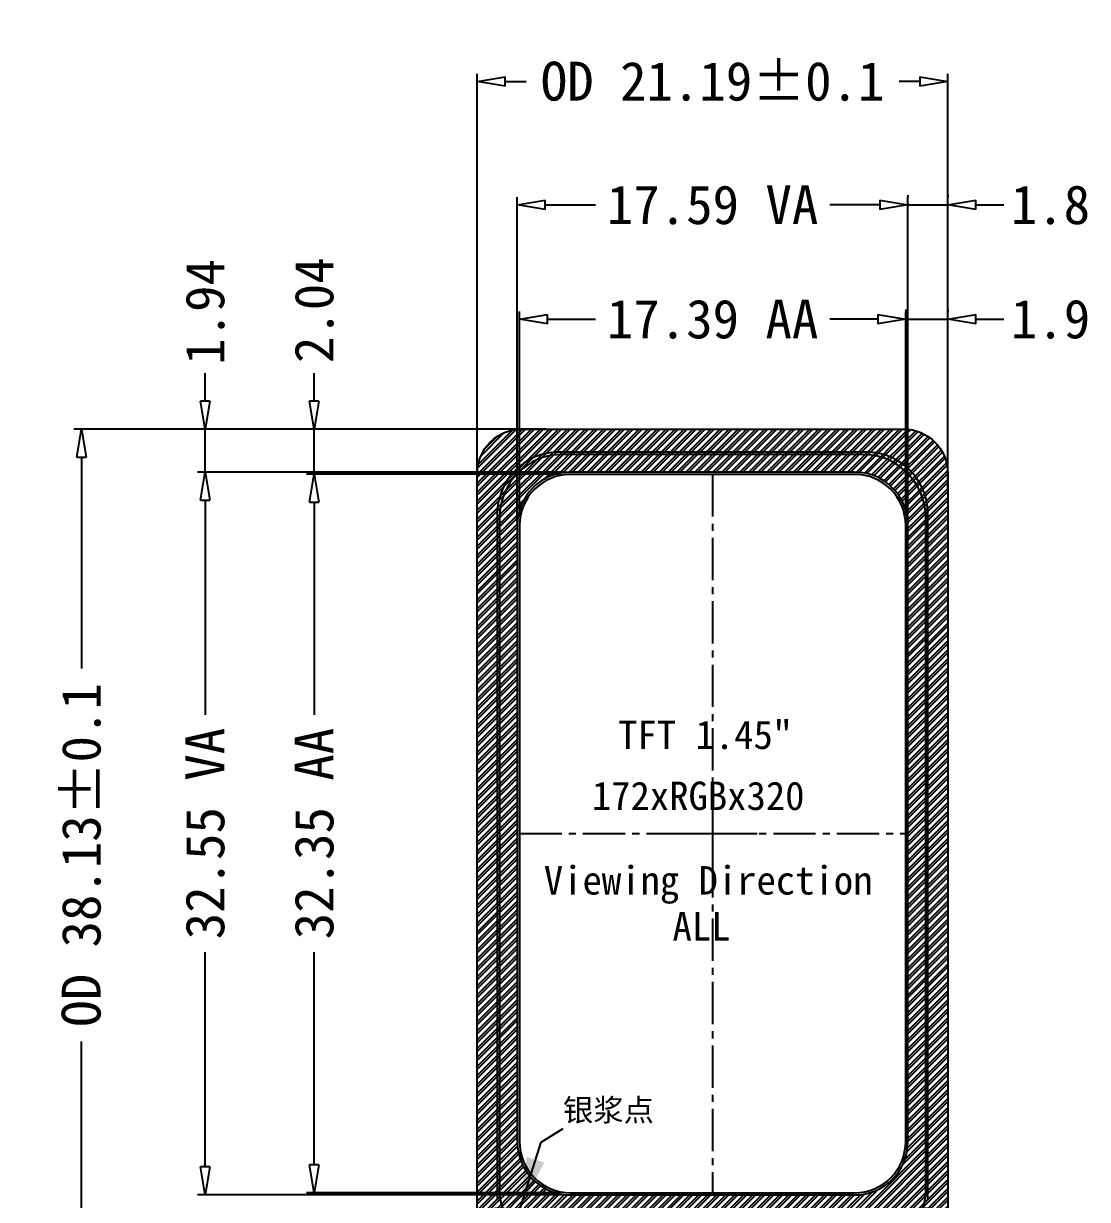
# Model space of a CAD drawing. Header units: millimetres. Extents: x 964 to 1529, y -57 to 99.
# Drawn here: x 1081.8 to 1129.7, y 39.2 to 92.1 of the extents above; entities that cross this region are included whole.
import ezdxf

# ---------------------------------------------------------------- set-up
doc = ezdxf.new("R2010")
doc.units = ezdxf.units.MM
doc.linetypes.add('CENTER2', pattern=[28.575, 19.05, -3.175, 3.175, -3.175])
for name, color, linetype in [('5剖面线层', 2, 'Continuous'), ('B_M.drawing', 7, 'Continuous'), ('DIM', 3, 'Continuous'), ('GATE.drawing', 2, 'Continuous'), ('ITO.drawing', 6, 'Continuous'), ('L127.drawing', 1, 'Continuous'), ('L34.drawing', 2, 'Continuous'), ('L63', 40, 'Continuous'), ('L9', 4, 'Continuous'), ('LAYOUT.drawing', 1, 'Continuous'), ('LCM-0147INCHDXF_CONTINUOUS_LINE', 7, 'Continuous'), ('OUTLINE.drawing', 3, 'Continuous'), ('TXT', 6, 'Continuous')]:
    doc.layers.add(name, color=color, linetype=linetype)
doc.styles.add('11111', font='simhei.ttf')
doc.styles.get("Standard").update_dxf_attribs({"font": 'SimSun.ttf'})
doc.styles.add('宋体', font='SimSun.ttf')
doc.dimstyles.new('1206', dxfattribs={"dimtxt": 2.5, "dimasz": 1.8, "dimexe": 0.5, "dimexo": 0.625, "dimtad": 0, "dimzin": 9, "dimdsep": 46, "dimtxsty": 'Standard', "dimcen": 2.5, "dimazin": 0, "dimtfac": 1, "dimtmove": 0, "dimatfit": 3, "dimfxl": 1, "dimtolj": 1, "dimarcsym": 0})
doc.dimstyles.new('ISO-25', dxfattribs={"dimtxt": 2.5, "dimasz": 2.5, "dimexe": 1.25, "dimexo": 0.625, "dimtad": 1, "dimtxsty": 'Standard', "dimcen": 2.5, "dimadec": 0, "dimazin": 0, "dimtfac": 1, "dimtmove": 0, "dimatfit": 3, "dimfxl": 1, "dimarcsym": 0})

# ---------------------------------------------------------------- blocks, each defined once
blk = doc.blocks.new('_ClosedBlank')
at = {"color": 0, "linetype": 'ByBlock', "lineweight": -2}
for p, q in [((-1, 0.167), (0, 0)), ((-1, 0.167), (-1, -0.167)), ((0, 0), (-1, -0.167))]:
    blk.add_line(p, q, dxfattribs=at)
blk = doc.blocks.new('*D83')
at = {"layer": 'Defpoints', "color": 0, "ltscale": 3, "transparency": 16777216}
for p in [(1123.438, 89.513), (1102.249, 71.243), (1123.438, 70.763)]:
    blk.add_point(p, dxfattribs=at)
at = {"layer": 'DIM', "lineweight": -2, "ltscale": 3, "transparency": 16777216}
for p, q in [((1102.249, 71.68), (1102.249, 89.863)), ((1103.509, 89.513), (1104.443, 89.513)), ((1122.178, 89.513), (1121.244, 89.513)), ((1123.438, 71.2), (1123.438, 89.863))]:
    blk.add_line(p, q, dxfattribs=at)
at = {"layer": 'DIM', "lineweight": -2, "ltscale": 3, "transparency": 16777216, "xscale": 1.26, "yscale": 1.26, "zscale": 1.26, "rotation": 180}
blk.add_blockref('_ClosedBlank', (1102.249, 89.513), dxfattribs=at)
at = {"layer": 'DIM', "lineweight": -2, "ltscale": 3, "transparency": 16777216, "xscale": 1.26, "yscale": 1.26, "zscale": 1.26}
blk.add_blockref('_ClosedBlank', (1123.438, 89.513), dxfattribs=at)
at = {"layer": 'DIM', "ltscale": 3, "transparency": 16777216, "insert": (1112.844, 89.513), "char_height": 1.75, "attachment_point": 5}
blk.add_mtext('\\A1;OD 21.19%%P0.1', dxfattribs=at)
blk = doc.blocks.new('*D84')
at = {"layer": 'Defpoints', "color": 0, "ltscale": 3, "transparency": 16777216}
for p in [(1105.776, 73.862), (1084.424, 35.73), (1105.776, 35.73)]:
    blk.add_point(p, dxfattribs=at)
at = {"layer": 'DIM', "lineweight": -2, "ltscale": 3, "transparency": 16777216}
for p, q in [((1105.338, 73.862), (1084.074, 73.862)), ((1084.424, 72.602), (1084.424, 63.081)), ((1084.424, 36.99), (1084.424, 46.28)), ((1105.338, 35.73), (1084.074, 35.73))]:
    blk.add_line(p, q, dxfattribs=at)
at = {"layer": 'DIM', "lineweight": -2, "ltscale": 3, "transparency": 16777216, "xscale": 1.26, "yscale": 1.26, "zscale": 1.26}
for p, rotation in [((1084.424, 73.862), 90), ((1084.424, 35.73), 270)]:
    blk.add_blockref('_ClosedBlank', p, dxfattribs=dict(at, rotation=rotation))
at = {"layer": 'DIM', "ltscale": 3, "transparency": 16777216, "insert": (1084.424, 54.681), "char_height": 1.75, "attachment_point": 5, "rotation": 90}
blk.add_mtext('\\A1;OD 38.13%%P0.1', dxfattribs=at)
blk = doc.blocks.new('ic_GC')
at = {"layer": 'B_M.drawing'}
blk.add_lwpolyline([(-7.65, -0.29), (-7.65, 0.29), (7.65, 0.29), (7.65, 0.2855), (7.6455, 0.2855), (7.643, 0.288), (-7.643, 0.288), (-7.648, 0.283), (-7.648, -0.283), (-7.643, -0.288), (7.643, -0.288), (7.648, -0.283), (7.648, 0.283), (7.6455, 0.2855), (7.65, 0.2855), (7.65, -0.29), (-7.65, -0.29)], close=True, dxfattribs=at)
blk = doc.blocks.new('ic_mark_r')
at = {"layer": '5剖面线层'}
h = blk.add_hatch(color=3, dxfattribs=at)
h.dxf.hatch_style = 1
h.paths.add_polyline_path([(0.045, 0.02495), (0.045, 0.00505), (0.015, 0.00505), (0.015, -0.02495), (-0.015, -0.02495), (-0.015, 0.00505), (-0.045, 0.00505), (-0.045, 0.02495)])
h.paths.add_polyline_path([(0.025, -0.02495), (0.045, -0.02495), (0.045, -0.00495), (0.025, -0.00495)])
at = {"layer": 'OUTLINE.drawing'}
for points in [[(0.045, 0.02495), (0.045, 0.00505), (0.015, 0.00505), (0.015, -0.02495), (-0.015, -0.02495), (-0.015, 0.00505), (-0.045, 0.00505), (-0.045, 0.02495), (0.045, 0.02495)], [(0.025, -0.02495), (0.045, -0.02495), (0.045, -0.00495), (0.025, -0.00495), (0.025, -0.02495)]]:
    blk.add_lwpolyline(points, close=True, dxfattribs=at)
blk = doc.blocks.new('ic_89v3_spec_out_line')
at = {"layer": 'L127.drawing'}
blk.add_lwpolyline([(-7.6775, -0.2565), (7.6775, -0.2565), (7.6775, 0.2565), (-7.6775, 0.2565), (-7.6775, -0.2565)], close=True, dxfattribs=at)
blk.add_lwpolyline([(-7.6775, -0.2565), (7.6775, -0.2565), (7.6775, 0.2565), (-7.6775, 0.2565), (-7.6775, -0.2565)], close=True, dxfattribs=at)
blk.add_lwpolyline([(-7.6775, -0.2565), (7.6775, -0.2565), (7.6775, 0.2565), (-7.6775, 0.2565), (-7.6775, -0.2565)], close=True, dxfattribs=at)
blk = doc.blocks.new('ALIGN_R')
at = {"layer": 'L34.drawing'}
for points in [[(0.045, 0.0199), (0.045, 0), (0.015, 0), (0.015, -0.03), (-0.015, -0.03), (-0.015, 0), (-0.045, 0), (-0.045, 0.0199), (0.045, 0.0199)], [(0.025, -0.03), (0.045, -0.03), (0.045, -0.01), (0.025, -0.01), (0.025, -0.03)]]:
    blk.add_lwpolyline(points, close=True, dxfattribs=at)
blk = doc.blocks.new('ic_89v3_spec_pad_location')
for name, p in [('ic_89v3_spec_out_line', (0, 0)), ('ALIGN_R', (7.48, 0.2265))]:
    blk.add_blockref(name, p)
blk = doc.blocks.new('ic_all')
at = {"xscale": -1}
for name, p in [('ic_89v3_spec_pad_location', (-0.71194, -0.08795)), ('ic_GC', (-0.71194, -0.08845)), ('ic_mark_r', (-8.19194, 0.1335))]:
    blk.add_blockref(name, p, dxfattribs=at)
blk.add_blockref('ic_mark_r', (6.76806, 0.1335))
blk = doc.blocks.new('ALIGN_CF_PANEL')
at = {"layer": 'L63'}
blk.add_lwpolyline([(-0.2, -0.2), (-0.2, 0.2), (0.2, 0.2), (0.2, -0.2), (-0.2, -0.2)], close=True, dxfattribs=at)
at = {"layer": 'L9'}
for points in [[(-0.2, 0.02), (-0.2, 0.2), (-0.02, 0.2), (-0.02, 0.02), (-0.2, 0.02)], [(0.02, 0.02), (0.02, 0.2), (0.2, 0.2), (0.2, 0.02), (0.02, 0.02)], [(-0.2, -0.2), (-0.2, -0.02), (-0.02, -0.02), (-0.02, -0.2), (-0.2, -0.2)], [(0.02, -0.2), (0.02, -0.02), (0.2, -0.02), (0.2, -0.2), (0.02, -0.2)]]:
    blk.add_lwpolyline(points, close=True, dxfattribs=at)
blk = doc.blocks.new('45yywersdf')
at = {"layer": '5剖面线层'}
h = blk.add_hatch(color=2, dxfattribs=at)
h.dxf.hatch_style = 1
h.paths.add_polyline_path([(1837.378, -2727.35), (1837.381, -2727.355), (1837.384, -2727.363), (1837.387, -2727.371), (1837.39, -2727.378), (1837.393, -2727.386), (1837.397, -2727.393), (1837.4, -2727.401), (1837.403, -2727.409), (1837.407, -2727.416), (1837.41, -2727.424), (1837.413, -2727.431), (1837.417, -2727.439), (1837.42, -2727.446), (1837.424, -2727.454), (1837.427, -2727.462), (1837.431, -2727.469), (1837.434, -2727.477), (1837.438, -2727.484), (1837.441, -2727.491), (1837.445, -2727.499), (1837.448, -2727.506), (1837.452, -2727.514), (1837.456, -2727.521), (1837.463, -2727.536), (1837.467, -2727.544), (1837.47, -2727.551), (1837.474, -2727.558), (1837.478, -2727.566), (1837.482, -2727.573), (1837.486, -2727.58), (1837.489, -2727.588), (1837.493, -2727.595), (1837.497, -2727.602), (1837.501, -2727.61), (1837.505, -2727.617), (1837.509, -2727.624), (1837.513, -2727.632), (1837.517, -2727.639), (1837.521, -2727.646), (1837.525, -2727.653), (1837.529, -2727.66), (1837.533, -2727.668), (1837.537, -2727.675), (1837.541, -2727.682), (1837.546, -2727.689), (1837.55, -2727.696), (1837.554, -2727.703), (1837.558, -2727.711), (1837.562, -2727.718), (1837.567, -2727.725), (1837.571, -2727.732), (1837.575, -2727.739), (1837.58, -2727.746), (1837.584, -2727.753), (1837.588, -2727.76), (1837.593, -2727.767), (1837.597, -2727.774), (1837.602, -2727.781), (1837.606, -2727.788), (1837.611, -2727.795), (1837.615, -2727.802), (1837.62, -2727.809), (1837.624, -2727.816), (1837.629, -2727.823), (1837.633, -2727.83), (1837.638, -2727.837), (1837.643, -2727.843), (1837.647, -2727.85), (1837.995, -2727.85), (1837.995, -2727.35)])
at = {"layer": 'GATE.drawing', "color": 2}
blk.add_lwpolyline([(1837.378, -2727.35), (1837.381, -2727.355), (1837.384, -2727.363), (1837.387, -2727.371), (1837.39, -2727.378), (1837.393, -2727.386), (1837.397, -2727.393), (1837.4, -2727.401), (1837.403, -2727.409), (1837.407, -2727.416), (1837.41, -2727.424), (1837.413, -2727.431), (1837.417, -2727.439), (1837.42, -2727.446), (1837.424, -2727.454), (1837.427, -2727.462), (1837.431, -2727.469), (1837.434, -2727.477), (1837.438, -2727.484), (1837.441, -2727.491), (1837.445, -2727.499), (1837.448, -2727.506), (1837.452, -2727.514), (1837.456, -2727.521), (1837.463, -2727.536), (1837.467, -2727.544), (1837.47, -2727.551), (1837.474, -2727.558), (1837.478, -2727.566), (1837.482, -2727.573), (1837.486, -2727.58), (1837.489, -2727.588), (1837.493, -2727.595), (1837.497, -2727.602), (1837.501, -2727.61), (1837.505, -2727.617), (1837.509, -2727.624), (1837.513, -2727.632), (1837.517, -2727.639), (1837.521, -2727.646), (1837.525, -2727.653), (1837.529, -2727.66), (1837.533, -2727.668), (1837.537, -2727.675), (1837.541, -2727.682), (1837.546, -2727.689), (1837.55, -2727.696), (1837.554, -2727.703), (1837.558, -2727.711), (1837.562, -2727.718), (1837.567, -2727.725), (1837.571, -2727.732), (1837.575, -2727.739), (1837.58, -2727.746), (1837.584, -2727.753), (1837.588, -2727.76), (1837.593, -2727.767), (1837.597, -2727.774), (1837.602, -2727.781), (1837.606, -2727.788), (1837.611, -2727.795), (1837.615, -2727.802), (1837.62, -2727.809), (1837.624, -2727.816), (1837.629, -2727.823), (1837.633, -2727.83), (1837.638, -2727.837), (1837.643, -2727.843), (1837.647, -2727.85), (1837.995, -2727.85), (1837.995, -2727.35), (1837.378, -2727.35)], close=True, dxfattribs=at)
at = {"layer": 'ITO.drawing', "color": 2}
blk.add_lwpolyline([(1837.898, -2727.35), (1837.38, -2727.352), (1837.378, -2727.35), (1837.381, -2727.355), (1837.384, -2727.363), (1837.387, -2727.371), (1837.39, -2727.378), (1837.393, -2727.386), (1837.397, -2727.393), (1837.4, -2727.401), (1837.403, -2727.409), (1837.407, -2727.416), (1837.41, -2727.424), (1837.413, -2727.431), (1837.417, -2727.439), (1837.42, -2727.446), (1837.424, -2727.454), (1837.427, -2727.462), (1837.431, -2727.469), (1837.434, -2727.477), (1837.438, -2727.484), (1837.441, -2727.491), (1837.445, -2727.499), (1837.448, -2727.506), (1837.452, -2727.514), (1837.456, -2727.521), (1837.463, -2727.536), (1837.467, -2727.544), (1837.47, -2727.551), (1837.474, -2727.558), (1837.478, -2727.566), (1837.482, -2727.573), (1837.486, -2727.58), (1837.489, -2727.588), (1837.493, -2727.595), (1837.497, -2727.602), (1837.501, -2727.61), (1837.505, -2727.617), (1837.509, -2727.624), (1837.513, -2727.632), (1837.517, -2727.639), (1837.521, -2727.646), (1837.525, -2727.653), (1837.529, -2727.66), (1837.533, -2727.668), (1837.537, -2727.675), (1837.541, -2727.682), (1837.546, -2727.689), (1837.55, -2727.696), (1837.554, -2727.703), (1837.558, -2727.711), (1837.562, -2727.718), (1837.567, -2727.725), (1837.571, -2727.732), (1837.575, -2727.739), (1837.58, -2727.746), (1837.584, -2727.753), (1837.588, -2727.76), (1837.593, -2727.767), (1837.597, -2727.774), (1837.602, -2727.781), (1837.606, -2727.788), (1837.611, -2727.795), (1837.615, -2727.802), (1837.62, -2727.809), (1837.624, -2727.816), (1837.629, -2727.823), (1837.633, -2727.83), (1837.638, -2727.837), (1837.643, -2727.843), (1837.647, -2727.85), (1837.995, -2727.85), (1837.995, -2727.35), (1837.898, -2727.35)], close=True, dxfattribs=at)
at = {"layer": 'LAYOUT.drawing', "color": 2}
for p, q in [((1853.368, -2693.198), (1839.878, -2693.198)), ((1853.368, -2693.198), (1839.878, -2693.198)), ((1837.028, -2696.048), (1837.028, -2726.33)), ((1837.028, -2696.048), (1837.028, -2726.33)), ((1856.218, -2726.33), (1856.218, -2696.048)), ((1856.218, -2726.33), (1856.218, -2696.048)), ((1837.217, -2727.35), (1856.029, -2727.35)), ((1839.878, -2729.18), (1853.368, -2729.18))]:
    blk.add_line(p, q, dxfattribs=at)
for centre, start, end in [((1839.878, -2696.048), 90, 180), ((1853.368, -2696.048), 0, 90), ((1839.878, -2726.33), 180, 270), ((1853.368, -2726.33), 270, 0)]:
    blk.add_arc(centre, 2.85, start, end, dxfattribs=at)
at = {"layer": 'OUTLINE.drawing', "color": 2}
for p, q in [((1853.018, -2694.098), (1840.228, -2694.098)), ((1837.928, -2696.398), (1837.928, -2724.15)), ((1855.318, -2724.15), (1855.318, -2696.398)), ((1840.228, -2726.45), (1853.018, -2726.45))]:
    blk.add_line(p, q, dxfattribs=at)
for centre, start, end in [((1840.228, -2696.398), 90, 180), ((1853.018, -2696.398), 0, 90), ((1840.228, -2724.15), 180, 270), ((1853.018, -2724.15), 270, 0)]:
    blk.add_arc(centre, 2.3, start, end, dxfattribs=at)
at = {"color": 2}
for name, p in [('ALIGN_CF_PANEL', (1837.028, -2727.35)), ('ALIGN_CF_PANEL', (1856.218, -2727.35)), ('ic_all', (1847.335, -2727.935))]:
    blk.add_blockref(name, p, dxfattribs=at)
at = {"color": 2, "linetype": 'Continuous', "insert": (1837.568, -2727.452), "char_height": 0.2, "attachment_point": 1}
blk.add_mtext('\\fAcadEref|b0|i0|c134|p0;\\C6;Ag', dxfattribs=at)
blk = doc.blocks.new('*D86')
at = {"layer": 'Defpoints', "color": 0, "ltscale": 3, "transparency": 16777216}
for p in [(1121.538, 78.805), (1104.149, 69.522), (1121.538, 69.522)]:
    blk.add_point(p, dxfattribs=at)
at = {"layer": 'DIM', "lineweight": -2, "ltscale": 3, "transparency": 16777216}
for p, q in [((1104.149, 69.959), (1104.149, 79.155)), ((1121.538, 69.959), (1121.538, 79.155)), ((1105.409, 78.805), (1107.567, 78.805)), ((1120.278, 78.805), (1118.12, 78.805))]:
    blk.add_line(p, q, dxfattribs=at)
at = {"layer": 'DIM', "lineweight": -2, "ltscale": 3, "transparency": 16777216, "xscale": 1.26, "yscale": 1.26, "zscale": 1.26, "rotation": 180}
blk.add_blockref('_ClosedBlank', (1104.149, 78.805), dxfattribs=at)
at = {"layer": 'DIM', "lineweight": -2, "ltscale": 3, "transparency": 16777216, "xscale": 1.26, "yscale": 1.26, "zscale": 1.26}
blk.add_blockref('_ClosedBlank', (1121.538, 78.805), dxfattribs=at)
at = {"layer": 'DIM', "ltscale": 3, "transparency": 16777216, "insert": (1112.844, 78.805), "char_height": 1.75, "attachment_point": 5}
blk.add_mtext('\\A1;17.39 AA', dxfattribs=at)
blk = doc.blocks.new('*D87')
at = {"layer": 'Defpoints', "color": 0, "ltscale": 3, "transparency": 16777216}
for p in [(1106.449, 71.822), (1094.907, 39.47), (1106.449, 39.47)]:
    blk.add_point(p, dxfattribs=at)
at = {"layer": 'DIM', "lineweight": -2, "ltscale": 3, "transparency": 16777216}
for p, q in [((1106.011, 71.822), (1094.557, 71.822)), ((1094.907, 70.562), (1094.907, 60.991)), ((1094.907, 40.73), (1094.907, 50.3)), ((1106.011, 39.47), (1094.557, 39.47))]:
    blk.add_line(p, q, dxfattribs=at)
at = {"layer": 'DIM', "lineweight": -2, "ltscale": 3, "transparency": 16777216, "xscale": 1.26, "yscale": 1.26, "zscale": 1.26}
for p, rotation in [((1094.907, 71.822), 90), ((1094.907, 39.47), 270)]:
    blk.add_blockref('_ClosedBlank', p, dxfattribs=dict(at, rotation=rotation))
at = {"layer": 'DIM', "ltscale": 3, "transparency": 16777216, "insert": (1094.907, 55.646), "char_height": 1.75, "attachment_point": 5, "rotation": 90}
blk.add_mtext('\\A1;32.35 AA', dxfattribs=at)
blk = doc.blocks.new('*D108')
at = {"layer": 'Defpoints', "color": 0, "ltscale": 3, "transparency": 16777216}
for p in [(1121.638, 83.951), (1104.049, 69.209), (1121.638, 69.209)]:
    blk.add_point(p, dxfattribs=at)
at = {"layer": 'DIM', "lineweight": -2, "ltscale": 3, "transparency": 16777216}
for p, q in [((1104.049, 69.646), (1104.049, 84.301)), ((1121.638, 69.646), (1121.638, 84.301)), ((1105.309, 83.951), (1107.567, 83.951)), ((1120.378, 83.951), (1118.12, 83.951))]:
    blk.add_line(p, q, dxfattribs=at)
at = {"layer": 'DIM', "lineweight": -2, "ltscale": 3, "transparency": 16777216, "xscale": 1.26, "yscale": 1.26, "zscale": 1.26, "rotation": 180}
blk.add_blockref('_ClosedBlank', (1104.049, 83.951), dxfattribs=at)
at = {"layer": 'DIM', "lineweight": -2, "ltscale": 3, "transparency": 16777216, "xscale": 1.26, "yscale": 1.26, "zscale": 1.26}
blk.add_blockref('_ClosedBlank', (1121.638, 83.951), dxfattribs=at)
at = {"layer": 'DIM', "ltscale": 3, "transparency": 16777216, "insert": (1112.844, 83.951), "char_height": 1.75, "attachment_point": 5}
blk.add_mtext('\\A1;17.59 VA', dxfattribs=at)
blk = doc.blocks.new('*D109')
at = {"layer": 'Defpoints', "color": 0, "ltscale": 3, "transparency": 16777216}
for p in [(1106.671, 71.922), (1089.995, 39.37), (1106.546, 39.37)]:
    blk.add_point(p, dxfattribs=at)
at = {"layer": 'DIM', "lineweight": -2, "ltscale": 3, "transparency": 16777216}
for p, q in [((1106.233, 71.922), (1089.645, 71.922)), ((1089.995, 70.662), (1089.995, 60.991)), ((1089.995, 40.63), (1089.995, 50.3)), ((1106.108, 39.37), (1089.645, 39.37))]:
    blk.add_line(p, q, dxfattribs=at)
at = {"layer": 'DIM', "lineweight": -2, "ltscale": 3, "transparency": 16777216, "xscale": 1.26, "yscale": 1.26, "zscale": 1.26}
for p, rotation in [((1089.995, 71.922), 90), ((1089.995, 39.37), 270)]:
    blk.add_blockref('_ClosedBlank', p, dxfattribs=dict(at, rotation=rotation))
at = {"layer": 'DIM', "ltscale": 3, "transparency": 16777216, "insert": (1089.995, 55.646), "char_height": 1.75, "attachment_point": 5, "rotation": 90}
blk.add_mtext('\\A1;32.55 VA', dxfattribs=at)
blk = doc.blocks.new('*D110')
at = {"layer": 'Defpoints', "color": 0, "ltscale": 3, "transparency": 16777216}
for p in [(1121.538, 78.805), (1123.438, 78.805), (1123.438, 78.805)]:
    blk.add_point(p, dxfattribs=at)
at = {"layer": 'DIM', "lineweight": -2, "ltscale": 3, "transparency": 16777216}
for p, q in [((1121.538, 79.243), (1121.538, 79.155)), ((1123.438, 79.243), (1123.438, 79.155)), ((1120.278, 78.805), (1119.018, 78.805)), ((1121.538, 78.805), (1123.438, 78.805)), ((1124.698, 78.805), (1125.958, 78.805))]:
    blk.add_line(p, q, dxfattribs=at)
at = {"layer": 'DIM', "lineweight": -2, "ltscale": 3, "transparency": 16777216, "xscale": 1.26, "yscale": 1.26, "zscale": 1.26}
blk.add_blockref('_ClosedBlank', (1121.538, 78.805), dxfattribs=at)
at = {"layer": 'DIM', "lineweight": -2, "ltscale": 3, "transparency": 16777216, "xscale": 1.26, "yscale": 1.26, "zscale": 1.26, "rotation": 180}
blk.add_blockref('_ClosedBlank', (1123.438, 78.805), dxfattribs=at)
at = {"layer": 'DIM', "ltscale": 3, "transparency": 16777216, "insert": (1128.063, 78.805), "char_height": 1.75, "attachment_point": 5}
blk.add_mtext('\\A1;1.9', dxfattribs=at)
blk = doc.blocks.new('*D111')
at = {"layer": 'Defpoints', "color": 0, "ltscale": 3, "transparency": 16777216}
for p in [(1121.638, 83.951), (1123.438, 83.951), (1123.438, 83.951)]:
    blk.add_point(p, dxfattribs=at)
at = {"layer": 'DIM', "lineweight": -2, "ltscale": 3, "transparency": 16777216}
for p, q in [((1121.638, 84.388), (1121.638, 84.301)), ((1123.438, 84.388), (1123.438, 84.301)), ((1120.378, 83.951), (1119.118, 83.951)), ((1121.638, 83.951), (1123.438, 83.951)), ((1124.698, 83.951), (1125.958, 83.951))]:
    blk.add_line(p, q, dxfattribs=at)
at = {"layer": 'DIM', "lineweight": -2, "ltscale": 3, "transparency": 16777216, "xscale": 1.26, "yscale": 1.26, "zscale": 1.26}
blk.add_blockref('_ClosedBlank', (1121.638, 83.951), dxfattribs=at)
at = {"layer": 'DIM', "lineweight": -2, "ltscale": 3, "transparency": 16777216, "xscale": 1.26, "yscale": 1.26, "zscale": 1.26, "rotation": 180}
blk.add_blockref('_ClosedBlank', (1123.438, 83.951), dxfattribs=at)
at = {"layer": 'DIM', "ltscale": 3, "transparency": 16777216, "insert": (1128.058, 83.951), "char_height": 1.75, "attachment_point": 5}
blk.add_mtext('\\A1;1.8', dxfattribs=at)
blk = doc.blocks.new('*D112')
at = {"layer": 'Defpoints', "color": 0, "ltscale": 3, "transparency": 16777216}
for p in [(1094.907, 73.862), (1094.907, 73.862), (1094.907, 71.822)]:
    blk.add_point(p, dxfattribs=at)
at = {"layer": 'DIM', "lineweight": -2, "ltscale": 3, "transparency": 16777216}
for p, q in [((1094.907, 75.122), (1094.907, 76.382)), ((1094.907, 71.822), (1094.907, 73.862)), ((1095.344, 73.862), (1095.257, 73.862)), ((1095.344, 71.822), (1095.257, 71.822)), ((1094.907, 70.562), (1094.907, 69.302))]:
    blk.add_line(p, q, dxfattribs=at)
at = {"layer": 'DIM', "lineweight": -2, "ltscale": 3, "transparency": 16777216, "xscale": 1.26, "yscale": 1.26, "zscale": 1.26}
for p, rotation in [((1094.907, 73.862), 270), ((1094.907, 71.822), 90)]:
    blk.add_blockref('_ClosedBlank', p, dxfattribs=dict(at, rotation=rotation))
at = {"layer": 'DIM', "ltscale": 3, "transparency": 16777216, "insert": (1094.907, 79.214), "char_height": 1.75, "attachment_point": 5, "rotation": 90}
blk.add_mtext('\\A1;2.04', dxfattribs=at)
blk = doc.blocks.new('*D113')
at = {"layer": 'Defpoints', "color": 0, "ltscale": 3, "transparency": 16777216}
for p in [(1089.995, 73.862), (1092.004, 73.862), (1089.995, 71.922)]:
    blk.add_point(p, dxfattribs=at)
at = {"layer": 'DIM', "lineweight": -2, "ltscale": 3, "transparency": 16777216}
for p, q in [((1089.995, 75.122), (1089.995, 76.382)), ((1091.566, 73.862), (1089.645, 73.862)), ((1089.995, 71.922), (1089.995, 73.862)), ((1090.433, 71.922), (1090.345, 71.922)), ((1089.995, 70.662), (1089.995, 69.402))]:
    blk.add_line(p, q, dxfattribs=at)
at = {"layer": 'DIM', "lineweight": -2, "ltscale": 3, "transparency": 16777216, "xscale": 1.26, "yscale": 1.26, "zscale": 1.26}
for p, rotation in [((1089.995, 73.862), 270), ((1089.995, 71.922), 90)]:
    blk.add_blockref('_ClosedBlank', p, dxfattribs=dict(at, rotation=rotation))
at = {"layer": 'DIM', "ltscale": 3, "transparency": 16777216, "insert": (1089.995, 79.136), "char_height": 1.75, "attachment_point": 5, "rotation": 90}
blk.add_mtext('\\A1;1.94', dxfattribs=at)

msp = doc.modelspace()

# ---------------------------------------------------------------- hatches: boundary and pattern name
at = {"true_color": 0x000000}
h = msp.add_hatch(dxfattribs=at)
h.set_pattern_fill('ANSI32', color=18, scale=0.03)
h.set_pattern_definition([(45, (-45.72123, 0), (-0.20205576, 0.20205576), []), (45, (-45.58653, 0), (-0.20205576, 0.20205576), [])])
h.paths.add_polyline_path([(1123.43818, 71.8617, 0.41421356), (1121.43818, 73.8617), (1104.24898, 73.8617, 0.41421356), (1102.24898, 71.8617), (1102.24898, 37.7297, 0.41421356), (1104.24898, 35.7297), (1107.93253, 35.7297), (1108.89952, 35.32703, 0.06610461), (1109.03001, 35.3097), (1120.61763, 35.3097, 0.1791102), (1120.94314, 35.43017), (1121.43818, 35.7297, 0.41421356), (1123.43818, 37.7297)])
h.paths.add_polyline_path([(1121.63818, 41.7697, -0.41421356), (1119.23818, 39.3697), (1106.44898, 39.3697, -0.41421356), (1104.04898, 41.7697), (1104.04898, 69.5217, -0.41421356), (1106.44898, 71.9217), (1119.23818, 71.9217, -0.41421356), (1121.63818, 69.5217)], flags=16)

# ---------------------------------------------------------------- linework, layer by layer
at = {"color": 1, "linetype": 'CENTER2', "ltscale": 0.1}
for p, q in [((1112.84358, 71.8217), (1112.84358, 39.4697)), ((1104.14898, 55.6457), (1121.53818, 55.6457))]:
    msp.add_line(p, q, dxfattribs=at)
at = {"layer": 'LAYOUT.drawing'}
for p, q in [((1119.91134, 72.8217), (1105.77582, 72.8217)), ((1103.14898, 70.19486), (1103.14898, 39.16655)), ((1122.53818, 39.16655), (1122.53818, 70.19486))]:
    msp.add_line(p, q, dxfattribs=at)
for centre, start, end in [((1105.9374, 70.03328), 93.316383, 176.683617), ((1119.74976, 70.03328), 3.316383, 86.683617)]:
    msp.add_arc(centre, 2.7931, start, end, dxfattribs=at)
at = {"layer": 'LCM-0147INCHDXF_CONTINUOUS_LINE', "color": 7, "linetype": 'Continuous'}
for p, q in [((1112.84358, 57.6457), (1112.84358, 53.6457)), ((1110.84358, 55.6457), (1114.84358, 55.6457))]:
    msp.add_line(p, q, dxfattribs=at)
at = {"layer": 'LCM-0147INCHDXF_CONTINUOUS_LINE', "color": 251, "linetype": 'Continuous', "true_color": 0x636466}
for points in [[(1123.43818, 71.8617), (1123.43818, 37.7297, -0.41421356), (1121.43818, 35.7297), (1120.80278, 35.34525, -0.09512011), (1120.61763, 35.3097), (1109.03001, 35.3097, -0.06610461), (1108.89952, 35.32703), (1107.97415, 35.71238, 0.06610461), (1107.84366, 35.7297), (1104.24898, 35.7297, -0.41421356), (1102.24898, 37.7297), (1102.24898, 71.8617, -0.41421356), (1104.24898, 73.8617), (1121.43818, 73.8617, -0.41421356)], [(1121.63818, 69.5217, 0.41421356), (1119.23818, 71.9217), (1106.44898, 71.9217, 0.41421356), (1104.04898, 69.5217), (1104.04898, 41.7697, 0.41421356), (1106.44898, 39.3697), (1119.23818, 39.3697, 0.41421356), (1121.63818, 41.7697)]]:
    msp.add_lwpolyline(points, format="xyb", close=True, dxfattribs=at)

# ---------------------------------------------------------------- block references
at = {"linetype": 'Continuous'}
msp.add_blockref('45yywersdf', (-733.77937, 2765.91934), dxfattribs=at)

# ---------------------------------------------------------------- texts
at = {"insert": (1106.10893, 43.68983), "char_height": 1, "width": 6.9282466, "attachment_point": 1, "style": '11111'}
msp.add_mtext('银浆点', dxfattribs=at)
at = {"layer": 'TXT', "color": 3, "style": '宋体'}
for s, p in [('TFT 1.45" ', (1108.59129, 59.45214)), ('172xRGBx320', (1107.40516, 56.70461)), ('Viewing Direction', (1105.2432, 52.8991)), ('ALL', (1111.03778, 50.82873))]:
    msp.add_text(s, height=1.28, dxfattribs=at).set_placement(p)

# ---------------------------------------------------------------- dimensions: what is measured, and where the dimension line sits
at = {"layer": 'DIM', "color": 0, "ltscale": 3}
for base, p1, p2, text, picture, middle in [((1123.43818, 89.5134), (1102.24898, 71.24262), (1123.43818, 70.76258), 'OD <>%%P0.1', '*D83', (1112.84358, 89.5134)), ((1121.63818, 83.9509), (1104.04898, 69.20891), (1121.63818, 69.20891), '<> VA', '*D108', (1112.84358, 83.9509)), ((1121.53818, 78.80524), (1104.14898, 69.5217), (1121.53818, 69.5217), '<> AA', '*D86', (1112.84358, 78.80524))]:
    dim = msp.add_linear_dim(base=base, p1=p1, p2=p2, text=text, dimstyle='1206', override={"dimscale": 0.7, "dimblk": 'ClosedBlank', "dimclrd": 256, "dimclre": 256, "dimclrt": 256}, dxfattribs=at)
    dim.commit()
    dim.dimension.update_dxf_attribs({"geometry": picture, "text_midpoint": middle})
for base, p1, p2, picture, middle in [((1123.43818, 83.9509), (1121.63818, 83.9509), (1123.43818, 83.9509), '*D111', (1128.05769, 83.9509)), ((1123.43818, 78.80524), (1121.53818, 78.80524), (1123.43818, 78.80524), '*D110', (1128.06258, 78.80524))]:
    dim = msp.add_linear_dim(base=base, p1=p1, p2=p2, dimstyle='1206', override={"dimscale": 0.7, "dimblk": 'ClosedBlank', "dimclrd": 256, "dimclre": 256, "dimclrt": 256}, dxfattribs=at)
    dim.commit()
    dim.dimension.update_dxf_attribs({"geometry": picture, "text_midpoint": middle})
for base, p1, p2, picture, middle in [((1089.99513, 73.8617), (1089.99513, 71.9217), (1092.00374, 73.8617), '*D113', (1089.99513, 79.13624)), ((1094.90691, 73.8617), (1094.90691, 71.8217), (1094.90691, 73.8617), '*D112', (1094.90691, 79.21446))]:
    dim = msp.add_linear_dim(base=base, p1=p1, p2=p2, angle=90, dimstyle='1206', override={"dimscale": 0.7, "dimblk": 'ClosedBlank', "dimclrd": 256, "dimclre": 256, "dimclrt": 256}, dxfattribs=at)
    dim.commit()
    dim.dimension.update_dxf_attribs({"geometry": picture, "text_midpoint": middle})
for base, p1, p2, text, picture, middle in [((1084.42439, 35.7297), (1105.77582, 73.8617), (1105.77582, 35.7297), 'OD <>%%P0.1', '*D84', (1084.42439, 54.6807)), ((1089.99513, 39.3697), (1106.67065, 71.9217), (1106.54561, 39.3697), '<> VA', '*D109', (1089.99513, 55.6457))]:
    dim = msp.add_linear_dim(base=base, p1=p1, p2=p2, angle=90, text=text, dimstyle='1206', override={"dimscale": 0.7, "dimblk": 'ClosedBlank', "dimclrd": 256, "dimclre": 256, "dimclrt": 256}, dxfattribs=at)
    dim.commit()
    dim.dimension.update_dxf_attribs({"geometry": picture, "text_midpoint": middle, "dimtype": 160})
dim = msp.add_linear_dim(base=(1094.90691, 39.4697), p1=(1106.44898, 71.8217), p2=(1106.44898, 39.4697), angle=90, text='<> AA', dimstyle='1206', override={"dimscale": 0.7, "dimblk": 'ClosedBlank', "dimclrd": 256, "dimclre": 256, "dimclrt": 256}, dxfattribs=at)
dim.commit()
dim.dimension.update_dxf_attribs({"geometry": '*D87', "text_midpoint": (1094.90691, 55.6457)})

# ---------------------------------------------------------------- leaders
msp.add_leader([(1104.11835, 38.5697), (1105.11835, 41.74862), (1106.10893, 42.36399)], dimstyle='ISO-25', override={"dimgap": 0.625, "dimtad": 0})

doc.saveas('drawing.dxf')
